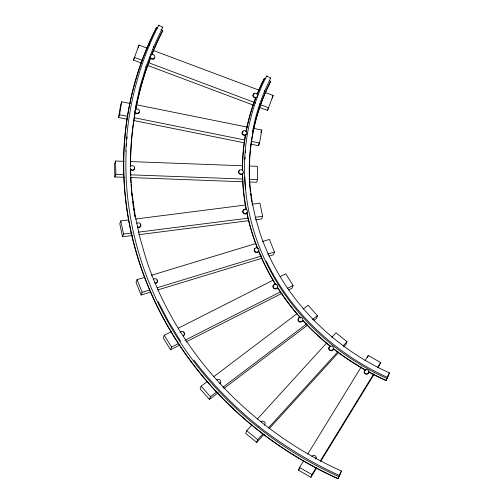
<?xml version="1.0" encoding="UTF-8"?>
<svg xmlns="http://www.w3.org/2000/svg" width="504" height="504" viewBox="0 0 504 504"><rect width="100%" height="100%" fill="white"/><g stroke="black" fill="none" stroke-linecap="round" stroke-linejoin="round"><path stroke-width="0.76" d="M258.93 426.554C283.683 445.977 310.716 462.389 339.324 475.467L339.86 474.529L338.045 478.554A355.408 325.187 20.6 0 1 156.587 27.651L157.878 28.085M257.216 94.355A238.052 217.81 20.6 0 1 264.524 78.391L265.816 78.826M125.88 151.068C127.594 107.396 138.877 64.241 158.653 25.276L162.761 27.191L153.436 47.288L153.689 46.62L145.82 67.284M184.382 333.623L184.25 334.971L183.292 335.947M151.742 54.949A348.535 318.9 20.6 0 1 162.83 30.643L160.902 29.44M126.989 119.171L118.522 117.463L120.727 104.504L121.741 101.802L130.208 103.509M118.522 117.463L119.543 114.755L121.741 101.802M250.866 144.144L258.565 145.7L258.955 143.413M258.565 145.7L259.579 142.991L261.784 130.038L254.092 128.482M315.813 459.15L316.096 457.827M315.983 458.697L316.26 457.374L315.649 456.107L314.37 455.377L312.921 455.459L311.85 456.334M368.783 371.946L368.506 373.269L367.435 374.138L365.986 374.226L364.707 373.495L364.09 372.229L364.537 370.453L365.608 369.583L367.057 369.495L368.336 370.226L368.953 371.492L368.676 372.815L367.605 373.691L366.156 373.779L364.877 373.048L364.26 371.776M132.124 194.059L135.185 215.655L139.778 237.094L145.851 258.206C176.652 352.964 251.074 430.504 341.422 471.032L338.071 478.567M387.784 376.589L385.976 380.633L389.435 372.872C329.389 345.933 279.922 294.405 259.453 231.431L255.427 217.419L252.372 203.175L250.337 188.824M135.292 108.051L139.929 87.123L146.065 66.616M252.447 131.67L255.522 117.766L259.604 104.139L259.352 104.807L264.663 90.852L264.417 91.52L270.705 77.931L266.603 76.003C248.806 110.836 241.479 150.778 245.618 189.662M254.514 249.121L254.136 250.419L254.659 251.716L255.887 252.529L257.342 252.536L258.476 251.742M368.411 371.845A238.222 217.961 20.6 0 0 385.969 380.577L386.077 380.4M141.561 63.139L133.459 60.096L134.48 57.393L142.582 60.436M138.065 47.83L139.085 45.121L147.187 48.163M133.459 60.096L139.085 45.121M149.247 45.549L149.499 44.881M158.407 25.931L158.659 25.263L159.151 25.282M124.198 161.343L115.586 161.022L114.566 163.724L114.83 176.973L124.23 177.326M114.83 176.973L115.844 174.271L115.586 161.022M128.564 219.927L120.79 220.916L119.769 223.625L122.485 236.767L132.59 235.475M122.485 236.767L123.505 234.058L120.79 220.916M144.579 277.37L137.063 279.657L136.048 282.366L141.133 294.998L150.904 292.024M141.133 294.998L142.147 292.295L137.063 279.657M171.272 331.739L164.247 335.299L163.233 338.001L170.535 349.751L179.663 345.127M255.062 103.326L255.314 102.658M266.547 76.898L266.603 76.003L267.089 76.022M170.535 349.751L171.549 347.042L178.573 343.489M259.428 107.396L267.529 110.439L268.55 107.736L260.448 104.693M272.141 98.173L273.155 95.47L265.054 92.427M267.529 110.439L273.155 95.47M260.763 132.741L261.784 130.038M249.493 166.037L257.323 166.333L257.582 179.582L256.567 182.284L249.518 182.02M252.151 204.164L259.925 203.175L262.641 216.317L261.626 219.019L255.408 219.813M207.402 381.459L201.14 386.196L200.126 388.899L209.425 399.401L218.188 392.774M209.425 399.401L210.439 396.698L216.701 391.961M262.622 241.473L269.388 239.419L274.478 252.05L273.458 254.759L268.947 256.127M280.148 276.614L285.768 273.773L293.063 285.516L292.049 288.225L288.54 290.002M251.994 424.929L246.708 430.725L245.694 433.434L256.706 442.367L264.102 434.253M256.706 442.367L257.727 439.664L263.006 433.868M303.15 309.021L308.158 305.235L317.457 315.737L316.436 318.446L313.935 320.336M316.676 467.895L310.911 477.288L298.513 470.194L299.534 467.485L303.647 460.782M331.733 337.403L335.96 332.76L346.973 341.699L345.958 344.402L343.841 346.721M310.911 477.288L311.932 474.585L316.455 467.208M367.492 357.5L368.254 355.471L380.652 362.565L377.994 367.951M339.337 475.467L341.422 471.032M387.33 377.294L389.435 372.872M387.538 377.238L386.978 378.504A236.004 215.933 20.6 0 1 244.787 177.005M264.468 425.256L265.161 423.562L264.783 422.22L263.649 421.3L262.187 421.149L260.965 421.823M329.219 347.168L328.696 348.415L329.068 349.751L330.208 350.671L331.664 350.822L332.886 350.148L333.579 348.453L333.207 347.117L332.067 346.198L330.611 346.046L329.389 346.721L328.86 347.962L329.238 349.304L330.372 350.223L331.834 350.375L333.056 349.7M387.601 376.639L387.853 376.079M387.356 377.313L387.834 376.387L387.337 377.307C335.336 353.839 291.117 312.644 266.181 261.116M307.761 454.072L361.261 366.874M364.965 360.832L368.254 355.471M298.513 470.194L299.748 468.178M320.16 461.166L373.659 373.968M377.773 367.259L380.652 362.565M320.79 461.191L374.289 373.987M219.996 383.298L220.746 382.177L220.62 380.81L219.662 379.726L218.238 379.342L216.896 379.802M219.826 383.752L220.576 382.624M298.771 318.182L298.022 319.309L298.147 320.676L299.105 321.76L300.529 322.144L301.871 321.684L302.627 320.557M264.323 78.378L264.348 78.347A238.222 217.961 20.6 0 0 257.034 94.361M130.158 167.044L130.996 165.974L132.376 165.602L133.774 166.081L134.656 167.215L134.681 168.582L133.844 169.653L132.464 170.018L131.065 169.546L130.19 168.412M239.494 170.497L238.657 171.568L238.682 172.935L239.564 174.069L240.962 174.542L242.342 174.176L243.18 173.099M257.273 419.133L326.453 343.199M268.286 428.072L337.995 351.553M343.274 345.757L346.973 341.699M269.382 428.457L338.562 352.516M180.073 332.558L181.031 331.582L182.454 331.355L183.796 331.96L184.546 333.169L184.42 334.524L183.462 335.5M274.025 284.867L273.061 285.844L272.935 287.192L273.691 288.401L275.033 289.006L276.457 288.779L277.414 287.803M139.255 112.235L138.222 113.148L136.779 113.28L135.482 112.594L134.814 111.34L135.041 110.011L136.074 109.097L137.516 108.965L138.821 109.652L139.482 110.905L139.085 112.688L138.052 113.595L136.609 113.734L135.311 113.041L134.644 111.793M243.268 131.197L242.235 132.105L242.008 133.44L242.676 134.688L243.974 135.381L245.417 135.242L246.45 134.335M245.587 134.795L246.62 133.888L246.847 132.552L246.185 131.298L244.881 130.612L243.438 130.744L242.405 131.657L242.178 132.987L242.846 134.24L244.144 134.927L245.587 134.795A238.052 217.81 20.6 0 0 242.544 170.932M213.658 376.727L296.894 313.759M222.957 387.229L306.816 323.789M312.448 319.523L317.457 315.737M223.82 388.515L307.679 325.074M153.229 279.518L154.363 278.725L155.824 278.731L157.046 279.544L157.576 280.841L157.028 282.593L155.893 283.387M157.198 282.139L156.064 282.939L154.602 282.927M154.476 58.111L153.285 58.829L151.824 58.722L150.658 57.84L150.23 56.511L150.702 55.251L151.899 54.533L153.361 54.634L154.526 55.522L154.955 56.845L154.312 58.559L153.115 59.277L151.654 59.176L150.488 58.294L150.06 56.965M253.323 94.298L254.52 93.58M178.296 328.186L273.124 280.174M184.899 340.288L280.426 291.917M287.45 288.364L293.063 285.516M185.989 341.926L282.215 293.202M136.817 223.367L138.096 222.774L139.545 223.02L140.616 224.009L140.893 225.364L140.106 227.014L138.833 227.606L137.384 227.367M140.276 226.567L139.003 227.159L137.554 226.913M243.319 210.218L244.597 209.626M246.777 213.412L245.505 214.005L244.056 213.759L242.985 212.776L242.708 211.422L243.489 209.765L244.768 209.173L246.217 209.418L247.288 210.407L247.565 211.762L246.947 212.965L245.675 213.557L244.226 213.312L243.155 212.323L242.878 210.968M162.508 27.859L162.149 27.808M270.453 78.599L270.087 78.548M151.351 275.316L255.856 243.533M142.147 292.295L149.669 290.008M157.185 287.721L261.696 255.938M267.706 254.111L274.478 252.05M157.67 289.97L262.181 258.187M135.557 219.032L245.933 204.958M123.505 234.058L132.054 232.968M138.272 232.174L247.874 218.201M255.648 217.211L262.641 216.317M138.808 234.681L248.409 220.708M130.46 161.576L242.443 165.772M115.844 174.271L123.675 174.56M130.725 174.825L242.708 179.021M248.97 179.254L257.582 179.582M130.492 177.559L243.256 181.787M255.9 97.877L254.444 97.776L253.273 96.888L252.851 95.565L253.493 93.851L254.69 93.133L256.145 93.234L257.311 94.116L257.739 95.445L257.267 96.711L256.07 97.423L254.614 97.322L253.443 96.44L253.014 95.111M136.363 104.75L247.162 127.09M119.543 114.755L128.003 116.462M134.159 117.703L244.963 140.043M251.118 141.284L259.579 142.991M133.913 120.563L244.711 142.903M270.604 81.39L269.445 80.533M130.901 169.999L132.294 170.472L133.673 170.1L134.511 169.029L134.486 167.662M153.815 50.658L259.157 90.216M148.472 62.647L254.552 102.482M147.458 65.35L253.537 105.185M299.534 467.485L311.932 474.585M246.708 430.725L257.727 439.664M258.905 426.535C234.669 407.119 212.77 384.848 193.914 360.158M201.14 386.196L210.439 396.698M183.626 332.413L184.004 333.018M164.247 335.299L171.549 347.042M180.653 341.365L168.714 321.867L158.155 301.738M156.876 279.991L157.405 281.295M140.446 224.463L140.723 225.811M365.759 370.377A238.222 217.961 20.6 0 1 333.125 348.636M330.183 346.298A238.222 217.961 20.6 0 1 302.658 320.424M300.567 318.106A238.222 217.961 20.6 0 1 277.225 287.204M275.594 284.596A238.222 217.961 20.6 0 1 258.325 250.595M257.481 248.491A238.222 217.961 20.6 0 1 246.79 212.827M246.173 209.746A238.222 217.961 20.6 0 1 242.374 173.326M242.348 170.22A238.222 217.961 20.6 0 1 245.404 134.883M245.958 131.859A238.222 217.961 20.6 0 1 255.9 97.215M386.064 380.369A238.052 217.81 20.6 0 1 368.519 371.637M365.866 370.169A238.052 217.81 20.6 0 1 333.251 348.447M330.838 346.538A238.052 217.81 20.6 0 1 302.81 320.254M300.724 317.936A238.052 217.81 20.6 0 1 277.395 287.06M276.167 285.106A238.052 217.81 20.6 0 1 258.508 250.475M257.941 249.071A238.052 217.81 20.6 0 1 246.979 212.732M246.362 209.658A238.052 217.81 20.6 0 1 242.569 173.256M246.147 131.821A238.052 217.81 20.6 0 1 256.082 97.203M244.938 159.358A236.004 215.933 20.6 0 1 245.07 157.065M245.41 152.485A236.004 215.933 20.6 0 1 245.624 150.205M252.409 205.204A231.185 211.523 20.6 0 1 252.151 203.704M251.906 202.205A231.185 211.523 20.6 0 1 251.143 196.951M250.948 195.445A231.185 211.523 20.6 0 1 250.677 193.189M250.513 191.684A231.185 211.523 20.6 0 1 270.768 81.383M251.313 199.143A231.349 211.674 20.6 0 1 251.105 197.637M250.809 195.382A231.349 211.674 20.6 0 1 250.627 193.876M250.375 191.614A231.349 211.674 20.6 0 1 250.148 189.359M250.009 187.853A231.349 211.674 20.6 0 1 249.619 182.574M249.493 180.312A231.349 211.674 20.6 0 1 270.642 81.238M134.946 216.846A348.705 319.051 20.6 0 1 134.688 215.309M134.436 213.778A348.705 319.051 20.6 0 1 134.19 212.241M133.831 209.935A348.705 319.051 20.6 0 1 133.61 208.398M133.283 206.092A348.705 319.051 20.6 0 1 133.075 204.548M132.88 203.011A348.705 319.051 20.6 0 1 132.684 201.468M132.413 199.162A348.705 319.051 20.6 0 1 132.243 197.618M132.079 196.081A348.705 319.051 20.6 0 1 131.638 191.457M131.506 189.913A348.705 319.051 20.6 0 1 131.103 184.514M131.002 182.977A348.705 319.051 20.6 0 1 130.725 177.578M130.637 175.266A348.705 319.051 20.6 0 1 130.486 169.105M130.46 166.792A348.705 319.051 20.6 0 1 135.179 111.869M135.456 110.37A348.705 319.051 20.6 0 1 150.494 57.645M151.616 54.81A348.705 319.051 20.6 0 1 162.704 30.498M134.952 216.134A348.535 318.9 20.6 0 1 133.636 207.686M133.421 206.149A348.535 318.9 20.6 0 1 132.735 200.762M132.552 199.225A348.535 318.9 20.6 0 1 132.3 196.919M132.218 196.151A348.535 318.9 20.6 0 1 130.637 169.955M130.599 166.874A348.535 318.9 20.6 0 1 135.318 111.976M135.595 110.477A348.535 318.9 20.6 0 1 150.62 57.777M337.957 478.743A355.572 325.338 20.6 0 1 156.404 27.651M338.971 476.658A353.361 323.31 20.6 0 1 126.176 150.803M126.422 146.141A353.361 323.31 20.6 0 1 126.567 143.816M126.92 139.161A353.361 323.31 20.6 0 1 127.121 136.842M273.231 285.39L273.105 286.744L273.861 287.954L275.203 288.559L276.627 288.332L277.584 287.356L277.71 286.001L276.961 284.791L275.612 284.187L274.189 284.413L273.231 285.39M254.684 248.667L254.306 249.965L254.829 251.269L256.051 252.076L257.512 252.082L258.647 251.288L259.024 249.99L258.502 248.692L257.273 247.88L255.818 247.874L254.684 248.667M298.941 317.734L298.192 318.862L298.318 320.223L299.275 321.306L300.699 321.691L302.041 321.231L302.791 320.103L302.665 318.742L301.707 317.659L300.283 317.274L298.941 317.734M239.665 170.043L238.827 171.121L238.852 172.481L239.734 173.622L241.132 174.094L242.512 173.722L243.35 172.651L243.319 171.284L242.443 170.15L241.044 169.678L239.665 170.043"/></g></svg>
